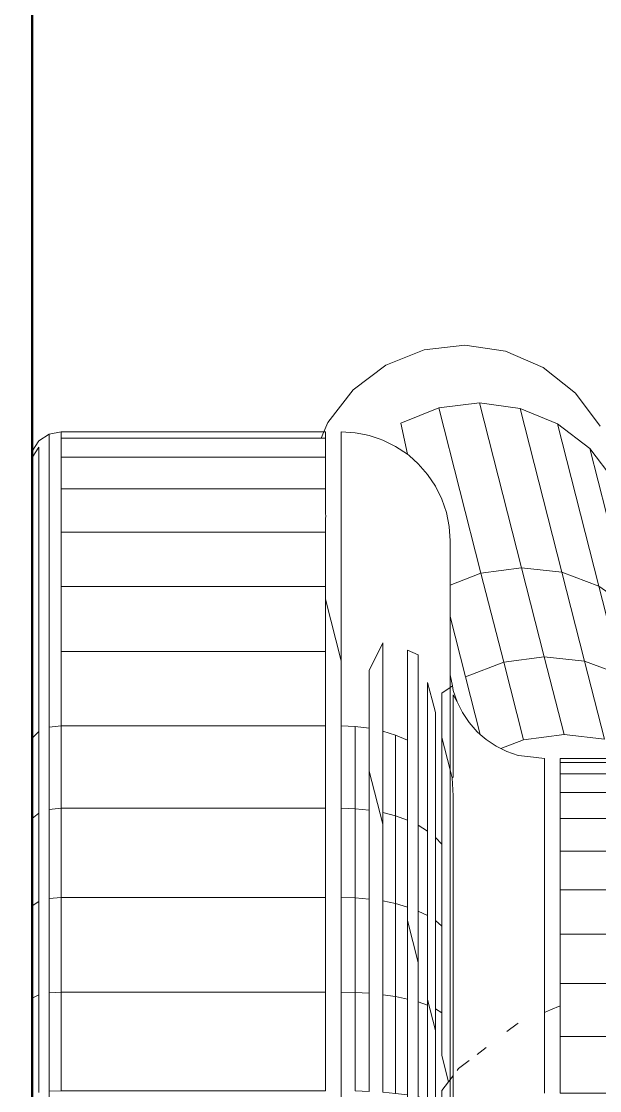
# Model space of a CAD drawing. Header units: millimetres. Extents: x 81693 to 98868, y 6565 to 11437.
# Drawn here: x 94706.057 to 94707.283, y 9799.834 to 9802.102 of the extents above; entities that cross this region are included whole.
import ezdxf

# ---------------------------------------------------------------- set-up
doc = ezdxf.new("R2010")
doc.units = ezdxf.units.MM
doc.layers.add('Moveis', color=1, linetype='Continuous', lineweight=9)
doc.layers.add('Parede Baixa', color=5, linetype='Continuous', lineweight=50)
doc.layers.add('Piso', color=55, linetype='Continuous')

# ---------------------------------------------------------------- blocks, each defined once
blk = doc.blocks.new('o')
at = {"layer": 'Moveis'}
for p, q in [((12553.032, 3257.1479), (12553.032, 3251.9879)), ((12553.3786, 3255.2505), (12553.3786, 3254.0492)), ((12552.0706, 3253.7797), (12552.0706, 3254.0899)), ((12553.3321, 3254.1169), (12553.3321, 3253.8928)), ((12553.6786, 3253.9122), (12553.6786, 3254.092)), ((12553.7286, 3253.9122), (12553.7286, 3254.092)), ((12552.103, 3253.773), (12552.103, 3254.0859)), ((12552.982, 3253.7706), (12552.982, 3254.0844)), ((12553.3522, 3254.0836), (12553.3737, 3254.0556)), ((12553.3737, 3254.0556), (12553.3535, 3253.9767)), ((12553.3737, 3254.0556), (12553.3786, 3254.0492)), ((12553.3786, 3254.0492), (12553.3885, 3254.0362)), ((12553.3786, 3254.0492), (12553.3786, 3253.0635)), ((12553.4009, 3254.0201), (12553.4055, 3254.0141)), ((12553.4055, 3254.0141), (12553.4391, 3253.9883)), ((12553.3535, 3253.9767), (12553.3522, 3253.9714)), ((12553.4644, 3253.9689), (12553.4932, 3253.9468)), ((12553.3321, 3253.8928), (12553.3069, 3253.7941)), ((12553.5594, 3253.896), (12553.5917, 3253.8712)), ((12553.6786, 3253.8352), (12553.6786, 3253.9122)), ((12553.7286, 3253.8145), (12553.7286, 3253.9122)), ((12553.5917, 3253.8712), (12553.5957, 3253.8695)), ((12553.6786, 3253.8352), (12553.6979, 3253.8272)), ((12553.6786, 3253.7515), (12553.6786, 3253.8352)), ((12553.6979, 3253.8272), (12553.7286, 3253.8145)), ((12553.7286, 3253.8145), (12553.7286, 3253.7615)), ((12552.0706, 3253.4819), (12552.0706, 3253.7797)), ((12552.103, 3253.4726), (12552.103, 3253.773)), ((12552.982, 3253.4694), (12552.982, 3253.7706)), ((12553.6786, 3253.7427), (12553.6786, 3253.7515)), ((12553.7286, 3253.7615), (12553.7286, 3253.7427)), ((12553.6786, 3253.6093), (12553.6786, 3253.7427)), ((12553.7286, 3253.5896), (12553.7286, 3253.7427)), ((12553.243, 3253.5433), (12553.2771, 3253.6769)), ((12553.6786, 3253.5862), (12553.6786, 3253.6093)), ((12553.6786, 3253.4453), (12553.6786, 3253.5862)), ((12553.7286, 3253.5862), (12553.7286, 3253.5896)), ((12553.7286, 3253.4453), (12553.7286, 3253.5862)), ((12552.0706, 3253.2012), (12552.0706, 3253.4819)), ((12552.103, 3253.1895), (12552.103, 3253.4726)), ((12552.982, 3253.1854), (12552.982, 3253.4694)), ((12553.6786, 3253.4119), (12553.6786, 3253.4453)), ((12553.7286, 3253.424), (12553.7286, 3253.4453)), ((12553.6786, 3253.322), (12553.6786, 3253.4119)), ((12553.7286, 3253.3943), (12553.7286, 3253.424)), ((12553.7286, 3253.322), (12553.7286, 3253.3943)), ((12553.6786, 3253.2281), (12553.6786, 3253.322)), ((12553.7286, 3253.2184), (12553.7286, 3253.322)), ((12553.1217, 3253.0679), (12553.1646, 3253.2362)), ((12553.6786, 3253.2184), (12553.6786, 3253.2281)), ((12553.6786, 3253.1918), (12553.6786, 3253.2184)), ((12553.7286, 3253.1853), (12553.7286, 3253.2184)), ((12552.0706, 3252.942), (12552.0706, 3253.2012)), ((12552.103, 3252.9282), (12552.103, 3253.1895)), ((12552.982, 3252.9233), (12552.982, 3253.1854)), ((12553.6786, 3253.136), (12553.6786, 3253.1918)), ((12553.7286, 3253.136), (12553.7286, 3253.1853)), ((12553.6786, 3253.0763), (12553.6786, 3253.136)), ((12553.7286, 3253.0763), (12553.7286, 3253.136)), ((12553.6786, 3253.04), (12553.6786, 3253.0763)), ((12553.7286, 3253.04), (12553.7286, 3253.0763)), ((12553.3786, 3252.8016), (12553.3786, 3253.0635)), ((12553.6786, 3253.0279), (12553.6786, 3253.04)), ((12553.7286, 3253.0279), (12553.7286, 3253.04)), ((12553.5594, 3253.0056), (12553.54, 3252.996)), ((12553.5957, 3253.0179), (12553.5594, 3253.0056)), ((12553.6259, 3253.0215), (12553.5957, 3253.0179)), ((12553.6786, 3253.0279), (12553.6259, 3253.0215)), ((12553.761, 3253.0279), (12553.7286, 3253.0279)), ((12553.8855, 3253.0279), (12553.761, 3253.0279)), ((12553.4932, 3252.9673), (12553.4743, 3252.9508)), ((12553.525, 3252.9886), (12553.4932, 3252.9673)), ((12553.54, 3252.996), (12553.525, 3252.9886)), ((12552.0489, 3252.9627), (12552.0706, 3252.942)), ((12552.0706, 3252.7085), (12552.0706, 3252.942)), ((12553.4644, 3252.9421), (12553.4391, 3252.9133)), ((12553.4743, 3252.9508), (12553.4644, 3252.9421)), ((12552.103, 3252.6927), (12552.103, 3252.9282)), ((12552.982, 3252.6871), (12552.982, 3252.9233)), ((12553.032, 3252.9233), (12553.0772, 3252.9252)), ((12553.4391, 3252.9133), (12553.4178, 3252.8814)), ((12553.4178, 3252.8814), (12553.4009, 3252.847)), ((12553.4009, 3252.847), (12553.3885, 3252.8107)), ((12553.3786, 3252.761), (12553.3786, 3252.8016)), ((12553.3866, 3252.796), (12553.3786, 3252.761)), ((12553.3885, 3252.8107), (12553.3866, 3252.796)), ((12553.3786, 3252.761), (12553.3786, 3252.5756)), ((12552.0706, 3252.5044), (12552.0706, 3252.7085)), ((12553.032, 3252.7164), (12552.982, 3252.5204)), ((12553.2771, 3252.6972), (12553.243, 3252.6824)), ((12552.103, 3252.4868), (12552.103, 3252.6927)), ((12552.982, 3252.5204), (12552.982, 3252.6871)), ((12553.3786, 3252.4756), (12553.3786, 3252.5756)), ((12552.0706, 3252.3327), (12552.0706, 3252.5044)), ((12552.982, 3252.4806), (12552.982, 3252.5204)), ((12552.103, 3252.3137), (12552.103, 3252.4868)), ((12552.982, 3252.4515), (12552.982, 3252.4806)), ((12553.3786, 3252.4756), (12553.3786, 3252.3344)), ((12552.982, 3252.307), (12552.982, 3252.4515)), ((12552.0706, 3252.1963), (12552.0706, 3252.3327)), ((12553.3786, 3252.3344), (12553.3756, 3252.2892)), ((12552.103, 3252.1761), (12552.103, 3252.3137)), ((12552.982, 3252.2651), (12552.982, 3252.307)), ((12553.3756, 3252.2892), (12553.3668, 3252.2447)), ((12552.982, 3252.2651), (12552.9835, 3252.2553)), ((12552.9835, 3252.2553), (12552.982, 3252.2494)), ((12552.982, 3252.1691), (12552.982, 3252.2494)), ((12553.3668, 3252.2447), (12553.3522, 3252.2018)), ((12552.0706, 3252.0974), (12552.0706, 3252.1963)), ((12553.3522, 3252.2018), (12553.3321, 3252.1612)), ((12552.103, 3252.0763), (12552.103, 3252.1761)), ((12552.982, 3252.0689), (12552.982, 3252.1691)), ((12553.3321, 3252.1612), (12553.3069, 3252.1235)), ((12553.3069, 3252.1235), (12553.2771, 3252.0894)), ((12552.0706, 3252.0373), (12552.0706, 3252.0974)), ((12553.2771, 3252.0894), (12553.248, 3252.0639)), ((12552.0706, 3252.0373), (12552.0489, 3252.0696)), ((12552.0706, 3252.0172), (12552.0489, 3252.0497)), ((12552.103, 3252.0158), (12552.103, 3252.0763)), ((12552.982, 3252.0082), (12552.982, 3252.0689)), ((12553.243, 3252.0595), (12553.2053, 3252.0343)), ((12553.248, 3252.0639), (12553.243, 3252.0595)), ((12552.103, 3251.9955), (12552.0706, 3252.0172)), ((12552.103, 3251.9955), (12552.103, 3252.0158)), ((12553.1646, 3252.0143), (12553.1533, 3252.0104)), ((12553.2053, 3252.0343), (12553.1646, 3252.0143)), ((12552.1413, 3251.9879), (12552.103, 3251.9955)), ((12552.977, 3251.9879), (12552.1413, 3251.9879)), ((12552.9684, 3252.0082), (12552.977, 3251.9879)), ((12552.982, 3251.9879), (12552.977, 3251.9879)), ((12552.977, 3251.9879), (12552.9897, 3251.958)), ((12552.982, 3251.9879), (12552.982, 3252.0082)), ((12553.0772, 3251.9908), (12553.032, 3251.9879)), ((12553.1064, 3251.9966), (12553.0772, 3251.9908)), ((12553.1217, 3251.9997), (12553.1064, 3251.9966)), ((12553.1533, 3252.0104), (12553.1217, 3251.9997)), ((12552.9897, 3251.958), (12553.0702, 3251.8547)), ((12553.7776, 3251.8647), (12553.8561, 3251.9703)), ((12553.0702, 3251.8547), (12553.1746, 3251.7761)), ((12553.6748, 3251.7832), (12553.7776, 3251.8647)), ((12553.1746, 3251.7761), (12553.2957, 3251.7275)), ((12553.5547, 3251.7311), (12553.6748, 3251.7832)), ((12553.2957, 3251.7275), (12553.4254, 3251.7121)), ((12553.4254, 3251.7121), (12553.5547, 3251.7311))]:
    blk.add_line(p, q, dxfattribs=at)
for points, invisible_edges in [([(12552.0706, 3253.7797), (12552.103, 3257.1402), (12552.0706, 3253.4819)], 3), ([(12552.982, 3254.0844), (12553.032, 3257.1479), (12552.982, 3253.7706)], 3), ([(12552.982, 3254.0844), (12553.032, 3257.1479), (12552.982, 3253.7706)], 3), ([(12552.982, 3254.0844), (12553.032, 3257.1479), (12552.982, 3253.7706)], 3), ([(12552.982, 3254.0844), (12553.032, 3257.1479), (12552.982, 3253.7706)], 3), ([(12552.982, 3254.0844), (12553.032, 3257.1479), (12552.982, 3253.7706)], 3), ([(12553.1217, 3254.0866), (12553.1217, 3257.0554), (12553.1217, 3253.7743)], 3), ([(12553.1217, 3253.7743), (12553.1217, 3257.0554), (12553.1217, 3253.4744)], 3), ([(12552.103, 3255.3628), (12552.103, 3253.1895), (12552.103, 3255.6631)], 3), ([(12552.103, 3253.1895), (12552.103, 3255.3628), (12552.103, 3253.4726)], 3), ([(12552.103, 3253.4726), (12552.103, 3255.3628), (12552.103, 3255.0499)], 13), ([(12553.3737, 3254.0556), (12553.3786, 3255.2505), (12553.3786, 3254.0492)], 1), ([(12553.3885, 3255.2635), (12553.3786, 3254.0492), (12553.3786, 3255.2505)], 1), ([(12552.103, 3253.4726), (12552.103, 3255.0499), (12552.103, 3254.7294)], 13), ([(12552.0706, 3254.0899), (12552.0706, 3254.728), (12552.0706, 3253.7797)], 3), ([(12552.103, 3253.4726), (12552.103, 3254.7294), (12552.103, 3254.4064)], 13), ([(12553.3786, 3254.0492), (12553.3885, 3254.4575), (12553.3885, 3254.0362)], 3), ([(12553.3885, 3254.0362), (12553.3885, 3254.4575), (12553.3885, 3254.2386)], 1), ([(12552.103, 3253.4726), (12552.103, 3254.4064), (12552.103, 3254.0859)], 13), ([(12553.3522, 3254.4193), (12553.3522, 3254.0836), (12553.3522, 3254.1245)], 1), ([(12553.3522, 3254.0836), (12553.3522, 3254.4193), (12553.3737, 3254.0556)], 3), ([(12553.243, 3254.2477), (12553.243, 3253.7927), (12553.243, 3254.0979)], 1), ([(12553.243, 3253.7927), (12553.243, 3254.2477), (12553.2626, 3254.2003)], 13), ([(12552.0489, 3253.7897), (12552.0706, 3254.0899), (12552.0706, 3253.7797)], 1), ([(12553.2053, 3254.0931), (12553.1646, 3253.7788), (12553.1646, 3254.0894)], 1), ([(12553.1646, 3253.7788), (12553.2053, 3254.0931), (12553.2053, 3253.785)], 1), ([(12553.1646, 3254.0894), (12553.1646, 3253.4806), (12553.1646, 3253.2362)], 13), ([(12553.1646, 3253.4806), (12553.1646, 3254.0894), (12553.1646, 3253.7788)], 1), ([(12553.243, 3254.0979), (12553.2053, 3253.785), (12553.2053, 3254.0931)], 1), ([(12553.2053, 3253.785), (12553.243, 3254.0979), (12553.243, 3253.7927)], 1), ([(12553.3069, 3254.1098), (12553.2771, 3253.802), (12553.2771, 3254.1035)], 1), ([(12553.2771, 3253.802), (12553.3069, 3254.1098), (12553.3069, 3253.8125)], 1), ([(12553.2771, 3253.6769), (12553.2771, 3254.1035), (12553.2771, 3253.802)], 1), ([(12553.3069, 3254.1098), (12553.3321, 3254.1169), (12553.3069, 3253.8125)], 3), ([(12553.3069, 3253.8125), (12553.3321, 3254.1169), (12553.3069, 3253.7941)], 3), ([(12553.3069, 3253.7941), (12553.3321, 3254.1169), (12553.3321, 3253.8928)], 1), ([(12554.8486, 3254.092), (12553.7286, 3253.9122), (12553.7286, 3254.092)], 1), ([(12553.7286, 3253.9122), (12554.8486, 3254.092), (12554.8486, 3253.9122)], 1), ([(12552.1413, 3254.0844), (12552.103, 3253.773), (12552.103, 3254.0859)], 1), ([(12552.103, 3253.4726), (12552.103, 3254.0859), (12552.103, 3253.773)], 1), ([(12552.103, 3253.773), (12552.1413, 3254.0844), (12552.1413, 3253.7706)], 1), ([(12552.982, 3254.0844), (12552.1413, 3253.7706), (12552.1413, 3254.0844)], 1), ([(12552.1413, 3253.7706), (12552.982, 3254.0844), (12552.982, 3253.7706)], 1), ([(12553.032, 3253.7706), (12553.0772, 3254.085), (12553.0772, 3253.7715)], 1), ([(12553.1217, 3254.0866), (12553.0772, 3253.7715), (12553.0772, 3254.085)], 1), ([(12553.0772, 3253.7715), (12553.1217, 3254.0866), (12553.1217, 3253.7743)], 1), ([(12553.3786, 3253.0635), (12553.3535, 3253.9767), (12553.3737, 3254.0556)], 13), ([(12553.3786, 3253.0635), (12553.3737, 3254.0556), (12553.3786, 3254.0492)], 1), ([(12553.3786, 3254.0492), (12553.3851, 3253.0892), (12553.3786, 3253.0635)], 1), ([(12553.3851, 3253.0892), (12553.3786, 3254.0492), (12553.3885, 3254.0362)], 13), ([(12553.3851, 3253.0892), (12553.3885, 3254.0362), (12553.3885, 3253.1463)], 3), ([(12553.3885, 3253.4478), (12553.3885, 3254.0362), (12553.3885, 3254.0249)], 13), ([(12553.3885, 3253.4478), (12553.3885, 3254.0249), (12553.3885, 3253.8197)], 13), ([(12553.3535, 3253.9767), (12553.3522, 3253.8367), (12553.3522, 3253.9714)], 1), ([(12553.3522, 3253.8367), (12553.3535, 3253.9767), (12553.3522, 3253.5605)], 3), ([(12553.3522, 3253.5605), (12553.3535, 3253.9767), (12553.3522, 3253.3001)], 3), ([(12553.3321, 3253.8928), (12553.3069, 3253.5271), (12553.3069, 3253.7941)], 1), ([(12553.3069, 3253.5271), (12553.3321, 3253.8928), (12553.3069, 3253.2581)], 3), ([(12553.3321, 3253.0338), (12553.3321, 3253.8928), (12553.3321, 3253.2783)], 3), ([(12553.3321, 3253.2783), (12553.3321, 3253.8928), (12553.3321, 3253.5431)], 3), ([(12553.3321, 3253.5431), (12553.3321, 3253.8928), (12553.3321, 3253.8242)], 1), ([(12554.8486, 3253.9122), (12553.7286, 3253.8145), (12553.7286, 3253.9122)], 1), ([(12553.7286, 3253.8145), (12554.8486, 3253.9122), (12553.7286, 3253.7615)], 3), ([(12553.7286, 3253.7615), (12554.8486, 3253.9122), (12553.7286, 3253.7427)], 3), ([(12553.7286, 3253.7427), (12554.8486, 3253.9122), (12554.8486, 3253.7427)], 1), ([(12553.3522, 3253.8367), (12553.3321, 3253.5431), (12553.3321, 3253.8242)], 1), ([(12553.3321, 3253.5431), (12553.3522, 3253.8367), (12553.3522, 3253.5605)], 1), ([(12553.3885, 3253.4478), (12553.3885, 3253.8197), (12553.3885, 3253.6264)], 1), ([(12553.2053, 3253.785), (12553.1646, 3253.4806), (12553.1646, 3253.7788)], 1), ([(12553.1646, 3253.4806), (12553.2053, 3253.785), (12553.2053, 3253.4891)], 1), ([(12553.243, 3253.7927), (12553.2053, 3253.4891), (12553.2053, 3253.785)], 1), ([(12553.2053, 3253.4891), (12553.243, 3253.7927), (12553.243, 3253.5433)], 13), ([(12553.243, 3253.7927), (12553.2771, 3253.6769), (12553.243, 3253.5433)], 1), ([(12553.3069, 3253.5271), (12553.2771, 3253.802), (12553.3069, 3253.8125)], 13), ([(12553.3069, 3253.5271), (12553.2771, 3253.6769), (12553.2771, 3253.802)], 13), ([(12553.3069, 3253.5271), (12553.3069, 3253.8125), (12553.3069, 3253.7941)], 1), ([(12552.0489, 3253.4957), (12552.0706, 3253.7797), (12552.0706, 3253.4819)], 1), ([(12552.1413, 3253.7706), (12552.103, 3253.4726), (12552.103, 3253.773)], 1), ([(12552.103, 3253.4726), (12552.1413, 3253.7706), (12552.1413, 3253.4694)], 1), ([(12552.1413, 3253.7706), (12552.982, 3253.4694), (12552.1413, 3253.4694)], 1), ([(12552.982, 3253.4694), (12552.1413, 3253.7706), (12552.982, 3253.7706)], 1), ([(12552.982, 3252.5204), (12552.982, 3253.4694), (12552.982, 3253.7706)], 13), ([(12552.982, 3252.5204), (12552.982, 3253.7706), (12553.032, 3252.7164)], 3), ([(12552.982, 3252.5204), (12552.982, 3253.4694), (12552.982, 3253.7706)], 13), ([(12552.982, 3252.5204), (12552.982, 3253.7706), (12553.032, 3252.7164)], 3), ([(12552.982, 3252.5204), (12552.982, 3253.4694), (12552.982, 3253.7706)], 13), ([(12552.982, 3252.5204), (12552.982, 3253.7706), (12553.032, 3252.7164)], 3), ([(12552.982, 3252.5204), (12552.982, 3253.4694), (12552.982, 3253.7706)], 13), ([(12552.982, 3252.5204), (12552.982, 3253.7706), (12553.032, 3252.7164)], 3), ([(12552.982, 3252.5204), (12552.982, 3253.4694), (12552.982, 3253.7706)], 13), ([(12552.982, 3252.5204), (12552.982, 3253.7706), (12553.032, 3252.7164)], 3), ([(12553.032, 3253.4694), (12553.0772, 3253.7715), (12553.0772, 3253.4706)], 1), ([(12553.1217, 3253.4744), (12553.0772, 3253.7715), (12553.1217, 3253.7743)], 1), ([(12553.0772, 3253.7715), (12553.1217, 3253.4744), (12553.0772, 3253.4706)], 1), ([(12554.8486, 3253.7427), (12553.7286, 3253.5896), (12553.7286, 3253.7427)], 1), ([(12553.7286, 3253.5896), (12554.8486, 3253.7427), (12553.7286, 3253.5862)], 3), ([(12553.7286, 3253.5862), (12554.8486, 3253.7427), (12554.8486, 3253.5862)], 1), ([(12553.243, 3253.2238), (12553.243, 3253.5433), (12553.2771, 3253.6769)], 13), ([(12553.243, 3253.2238), (12553.2771, 3253.6769), (12553.2771, 3253.5126)], 13), ([(12553.2771, 3253.6769), (12553.3069, 3253.5271), (12553.2771, 3253.5126)], 1), ([(12553.7286, 3253.5862), (12554.8486, 3253.4453), (12553.7286, 3253.4453)], 1), ([(12554.8486, 3253.4453), (12553.7286, 3253.5862), (12554.8486, 3253.5862)], 1), ([(12553.3522, 3253.3001), (12553.3321, 3253.5431), (12553.3522, 3253.5605)], 1), ([(12553.2053, 3253.4891), (12553.243, 3253.5433), (12553.243, 3253.4999)], 1), ([(12553.243, 3253.5433), (12553.243, 3253.2238), (12553.243, 3253.4999)], 1), ([(12553.3069, 3253.5271), (12553.2771, 3253.2398), (12553.2771, 3253.5126)], 1), ([(12553.2771, 3253.2398), (12553.3069, 3253.5271), (12553.3069, 3253.2581)], 1), ([(12553.2771, 3253.2398), (12553.2771, 3252.988), (12553.2771, 3253.5126)], 2), ([(12553.3321, 3253.5431), (12553.3522, 3253.3001), (12553.3321, 3253.2783)], 1), ([(12552.0706, 3253.2012), (12552.0489, 3253.4957), (12552.0706, 3253.4819)], 1), ([(12552.0706, 3253.4819), (12552.0706, 3252.942), (12552.0706, 3253.2012)], 1), ([(12552.0706, 3252.5044), (12552.0706, 3253.4819), (12552.0706, 3252.3327)], 3), ([(12552.0706, 3252.3327), (12552.0706, 3253.4819), (12552.0706, 3252.1963)], 3), ([(12552.0706, 3252.1963), (12552.0706, 3253.4819), (12552.0706, 3252.0974)], 3), ([(12552.0706, 3252.0974), (12552.0706, 3253.4819), (12552.0706, 3252.0373)], 3), ([(12552.0706, 3252.0172), (12552.0706, 3253.4819), (12552.103, 3251.9955)], 3), ([(12553.2053, 3253.2103), (12553.1646, 3253.4806), (12553.2053, 3253.4891)], 1), ([(12553.2053, 3253.2103), (12553.1646, 3253.2362), (12553.1646, 3253.4806)], 13), ([(12553.243, 3253.2238), (12553.2053, 3253.4891), (12553.243, 3253.4999)], 1), ([(12553.2053, 3253.4891), (12553.243, 3253.2238), (12553.2053, 3253.2103)], 1), ([(12552.103, 3253.4726), (12552.1413, 3253.1854), (12552.103, 3253.1895)], 1), ([(12552.1413, 3253.1854), (12552.103, 3253.4726), (12552.1413, 3253.4694)], 1), ([(12552.1413, 3253.4694), (12552.982, 3253.1854), (12552.1413, 3253.1854)], 1), ([(12552.982, 3253.1854), (12552.1413, 3253.4694), (12552.982, 3253.4694)], 1), ([(12552.982, 3253.4694), (12552.982, 3252.9233), (12552.982, 3253.1854)], 1), ([(12552.982, 3253.4694), (12552.982, 3252.9233), (12552.982, 3253.1854)], 1), ([(12552.982, 3253.4694), (12552.982, 3252.9233), (12552.982, 3253.1854)], 1), ([(12552.982, 3253.4694), (12552.982, 3252.9233), (12552.982, 3253.1854)], 1), ([(12552.982, 3253.4694), (12552.982, 3252.9233), (12552.982, 3253.1854)], 1), ([(12553.0772, 3253.187), (12553.032, 3253.4694), (12553.0772, 3253.4706)], 1), ([(12553.1217, 3253.1918), (12553.0772, 3253.4706), (12553.1217, 3253.4744)], 1), ([(12553.0772, 3253.4706), (12553.1217, 3253.1918), (12553.0772, 3253.187)], 1), ([(12553.1646, 3253.2362), (12553.1217, 3253.1918), (12553.1217, 3253.4744)], 13), ([(12553.3885, 3253.1463), (12553.3885, 3253.4478), (12553.3885, 3253.287)], 1), ([(12554.8486, 3253.4453), (12553.7286, 3253.424), (12553.7286, 3253.4453)], 1), ([(12553.7286, 3253.424), (12554.8486, 3253.4453), (12553.7286, 3253.3943)], 3), ([(12553.7286, 3253.3943), (12554.8486, 3253.4453), (12553.7286, 3253.322)], 3), ([(12553.7286, 3253.322), (12554.8486, 3253.4453), (12554.8486, 3253.322)], 1), ([(12553.7286, 3253.322), (12554.8486, 3253.2184), (12553.7286, 3253.2184)], 1), ([(12554.8486, 3253.2184), (12553.7286, 3253.322), (12554.8486, 3253.322)], 1), ([(12553.3522, 3253.3001), (12553.3522, 3252.9601), (12553.3522, 3253.0597)], 1), ([(12553.3522, 3252.9601), (12553.3522, 3253.3001), (12553.3786, 3253.0635)], 3), ([(12553.3069, 3253.2581), (12553.3069, 3252.786), (12553.3069, 3253.0097)], 1), ([(12553.3069, 3252.786), (12553.3069, 3253.2581), (12553.3218, 3252.8409)], 3), ([(12552.0706, 3252.942), (12552.0489, 3253.2186), (12552.0706, 3253.2012)], 1), ([(12553.1217, 3252.7474), (12553.1217, 3253.0679), (12553.1646, 3253.2362)], 13), ([(12553.1217, 3252.7474), (12553.1646, 3253.2362), (12553.1646, 3253.1996)], 13), ([(12553.1217, 3253.1918), (12553.1646, 3253.2362), (12553.1217, 3253.0679)], 1), ([(12553.1646, 3253.2362), (12553.2053, 3253.2103), (12553.1646, 3253.1996)], 1), ([(12553.2053, 3253.2103), (12553.1646, 3252.9401), (12553.1646, 3253.1996)], 1), ([(12553.1646, 3252.9401), (12553.2053, 3253.2103), (12553.2053, 3252.9529)], 1), ([(12553.243, 3253.2238), (12553.2053, 3252.9529), (12553.2053, 3253.2103)], 1), ([(12553.2053, 3252.9529), (12553.243, 3253.2238), (12553.243, 3252.969)], 1), ([(12553.243, 3253.2238), (12553.243, 3252.7393), (12553.243, 3252.969)], 1), ([(12553.243, 3252.7393), (12553.243, 3253.2238), (12553.243, 3252.6824)], 3), ([(12553.243, 3252.6824), (12553.243, 3253.2238), (12553.2771, 3252.6972)], 3), ([(12554.8486, 3253.2184), (12553.7286, 3253.1853), (12553.7286, 3253.2184)], 1), ([(12553.7286, 3253.1853), (12554.8486, 3253.2184), (12553.7286, 3253.136)], 3), ([(12553.7286, 3253.136), (12554.8486, 3253.2184), (12554.8486, 3253.136)], 1), ([(12552.1413, 3253.1854), (12552.103, 3252.9282), (12552.103, 3253.1895)], 1), ([(12552.103, 3252.6927), (12552.103, 3253.1895), (12552.103, 3252.9282)], 1), ([(12552.103, 3252.9282), (12552.1413, 3253.1854), (12552.1413, 3252.9233)], 1), ([(12552.982, 3253.1854), (12552.1413, 3252.9233), (12552.1413, 3253.1854)], 1), ([(12552.1413, 3252.9233), (12552.982, 3253.1854), (12552.982, 3252.9233)], 1), ([(12553.0772, 3252.9252), (12553.032, 3253.1854), (12553.0772, 3253.187)], 1), ([(12553.1217, 3253.1918), (12553.0772, 3252.9252), (12553.0772, 3253.187)], 1), ([(12553.0772, 3252.9252), (12553.1217, 3253.1918), (12553.1217, 3253.0679)], 13), ([(12553.1646, 3252.7064), (12553.1646, 3253.1996), (12553.1646, 3252.9401)], 1), ([(12553.7286, 3253.136), (12554.8486, 3253.0763), (12553.7286, 3253.0763)], 1), ([(12554.8486, 3253.0763), (12553.7286, 3253.136), (12554.8486, 3253.136)], 1), ([(12553.3851, 3253.0892), (12553.3786, 3252.8016), (12553.3786, 3253.0635)], 1), ([(12553.3786, 3252.8016), (12553.3851, 3253.0892), (12553.3866, 3252.796)], 3), ([(12553.3866, 3252.796), (12553.3851, 3253.0892), (12553.3885, 3253.0868)], 13), ([(12553.3866, 3252.796), (12553.3885, 3253.0868), (12553.3885, 3252.8107)], 3), ([(12553.3885, 3252.8107), (12553.3885, 3253.0868), (12553.3885, 3253.0281)], 13), ([(12554.8486, 3253.0763), (12553.7286, 3253.04), (12553.7286, 3253.0763)], 1), ([(12553.7286, 3253.04), (12554.8486, 3253.0763), (12553.7641, 3253.04)], 3), ([(12553.7641, 3253.04), (12554.8486, 3253.0763), (12553.8886, 3253.04)], 3), ([(12553.0772, 3252.9252), (12553.1217, 3253.0679), (12553.1217, 3252.9308)], 1), ([(12553.1217, 3253.0679), (12553.1217, 3252.7474), (12553.1217, 3252.9308)], 1), ([(12553.3786, 3253.0635), (12553.3522, 3252.8431), (12553.3522, 3252.9601)], 1), ([(12553.3522, 3252.8431), (12553.3786, 3253.0635), (12553.3522, 3252.8199)], 3), ([(12553.3522, 3252.8199), (12553.3786, 3253.0635), (12553.3786, 3252.8016)], 1), ([(12553.3321, 3252.8815), (12553.3218, 3252.8409), (12553.3321, 3253.0338)], 2), ([(12553.3885, 3252.9341), (12553.3885, 3252.8659), (12553.3885, 3253.0281)], 2), ([(12553.2771, 3252.6972), (12553.2771, 3252.988), (12553.2771, 3252.7611)], 1), ([(12553.5492, 3252.7209), (12553.4743, 3252.9508), (12553.4932, 3252.9673)], 13), ([(12553.5492, 3252.7209), (12553.4932, 3252.9673), (12553.525, 3252.9886)], 13), ([(12553.5492, 3252.7209), (12553.525, 3252.9886), (12553.54, 3252.996)], 13), ([(12553.5492, 3252.7209), (12553.54, 3252.996), (12553.6122, 3252.968)], 1), ([(12553.6122, 3252.968), (12553.6783, 3252.7037), (12553.5492, 3252.7209)], 1), ([(12553.6783, 3252.7037), (12553.6122, 3252.968), (12553.7415, 3252.9511)], 1), ([(12552.0706, 3252.5044), (12552.0706, 3252.7085), (12552.0706, 3252.942)], 12), ([(12553.4743, 3252.9508), (12553.5492, 3252.7209), (12553.4276, 3252.7677)], 1), ([(12553.7415, 3252.9511), (12553.8063, 3252.7173), (12553.6783, 3252.7037)], 1), ([(12553.8063, 3252.7173), (12553.7415, 3252.9511), (12553.8696, 3252.9656)], 1), ([(12553.8696, 3252.9656), (12553.9242, 3252.7608), (12553.8063, 3252.7173)], 1), ([(12552.982, 3252.9233), (12552.1413, 3252.6871), (12552.1413, 3252.9233)], 1), ([(12552.1413, 3252.6871), (12552.982, 3252.9233), (12552.982, 3252.6871)], 1), ([(12552.982, 3252.9233), (12552.982, 3252.5204), (12552.982, 3252.6871)], 1), ([(12552.982, 3252.9233), (12552.982, 3252.5204), (12552.982, 3252.6871)], 1), ([(12552.982, 3252.9233), (12552.982, 3252.5204), (12552.982, 3252.6871)], 1), ([(12552.982, 3252.9233), (12552.982, 3252.5204), (12552.982, 3252.6871)], 1), ([(12552.982, 3252.9233), (12552.982, 3252.5204), (12552.982, 3252.6871)], 1), ([(12553.3885, 3252.8107), (12553.3885, 3252.8659), (12553.3885, 3252.8246)], 13), ([(12553.3885, 3252.8107), (12553.3885, 3252.8246), (12553.4009, 3252.847)], 1), ([(12553.4276, 3252.7677), (12553.3786, 3252.4756), (12553.3786, 3252.5756)], 1), ([(12553.3786, 3252.4756), (12553.4276, 3252.7677), (12553.4769, 3252.4376)], 3), ([(12553.4769, 3252.4376), (12553.4276, 3252.7677), (12553.5492, 3252.7209)], 1), ([(12553.1217, 3252.7474), (12553.1646, 3252.7064), (12553.1646, 3252.659)], 1), ([(12553.8523, 3252.479), (12553.8063, 3252.7173), (12553.9242, 3252.7608)], 1), ([(12553.9242, 3252.7608), (12553.9526, 3252.5504), (12553.8523, 3252.479)], 1), ([(12553.5492, 3252.7209), (12553.6061, 3252.4206), (12553.4769, 3252.4376)], 1), ([(12553.6061, 3252.4206), (12553.5492, 3252.7209), (12553.6783, 3252.7037)], 1), ([(12553.6783, 3252.7037), (12553.7342, 3252.4347), (12553.6061, 3252.4206)], 1), ([(12553.7342, 3252.4347), (12553.6783, 3252.7037), (12553.8063, 3252.7173)], 1), ([(12553.8063, 3252.7173), (12553.8523, 3252.479), (12553.7342, 3252.4347)], 1), ([(12552.103, 3251.9955), (12552.103, 3252.6927), (12552.103, 3252.4868)], 13), ([(12552.982, 3252.6871), (12552.1413, 3252.4806), (12552.1413, 3252.6871)], 1), ([(12552.1413, 3252.4806), (12552.982, 3252.6871), (12552.982, 3252.4806)], 3), ([(12552.982, 3252.4806), (12552.982, 3252.6871), (12552.982, 3252.5204)], 1), ([(12553.8227, 3252.0412), (12553.8523, 3252.479), (12553.9526, 3252.5504)], 1), ([(12553.9526, 3252.5504), (12553.9001, 3252.1427), (12553.8227, 3252.0412)], 1), ([(12552.103, 3251.9955), (12552.103, 3252.4868), (12552.103, 3252.3137)], 13), ([(12552.982, 3252.4806), (12552.1413, 3252.307), (12552.1413, 3252.4806)], 1), ([(12552.1413, 3252.307), (12552.982, 3252.4806), (12552.982, 3252.307)], 3), ([(12552.982, 3252.307), (12552.982, 3252.4806), (12552.982, 3252.4515)], 1), ([(12553.4769, 3252.4376), (12553.3786, 3252.3344), (12553.3786, 3252.4756)], 1), ([(12553.8523, 3252.479), (12553.8227, 3252.0412), (12553.7207, 3251.9631)], 1), ([(12553.7207, 3251.9631), (12553.7342, 3252.4347), (12553.8523, 3252.479)], 1), ([(12553.4769, 3252.4376), (12553.4724, 3251.8963), (12553.3429, 3251.9122)], 1), ([(12553.3429, 3251.9122), (12553.3522, 3252.2018), (12553.4769, 3252.4376)], 3), ([(12553.4769, 3252.4376), (12553.3522, 3252.2018), (12553.3668, 3252.2447)], 13), ([(12553.4769, 3252.4376), (12553.3668, 3252.2447), (12553.3756, 3252.2892)], 13), ([(12553.4769, 3252.4376), (12553.3756, 3252.2892), (12553.3786, 3252.3344)], 13), ([(12553.4724, 3251.8963), (12553.4769, 3252.4376), (12553.6061, 3252.4206)], 1), ([(12553.6012, 3251.9137), (12553.6061, 3252.4206), (12553.7342, 3252.4347)], 1), ([(12553.7342, 3252.4347), (12553.7207, 3251.9631), (12553.6012, 3251.9137)], 1), ([(12553.6061, 3252.4206), (12553.6012, 3251.9137), (12553.4724, 3251.8963)], 1), ([(12552.103, 3251.9955), (12552.103, 3252.3137), (12552.103, 3252.1761)], 13), ([(12552.982, 3252.307), (12552.1413, 3252.1691), (12552.1413, 3252.307)], 1), ([(12552.1413, 3252.1691), (12552.982, 3252.307), (12552.982, 3252.1691)], 3), ([(12552.982, 3252.1691), (12552.982, 3252.307), (12552.982, 3252.2651)], 13), ([(12552.9835, 3252.2553), (12552.982, 3252.2494), (12552.982, 3252.2651)], 2), ([(12552.982, 3252.1691), (12552.982, 3252.2651), (12552.982, 3252.2494)], 3), ([(12553.3429, 3251.9122), (12553.3321, 3252.1612), (12553.3522, 3252.2018)], 13), ([(12552.103, 3251.9955), (12552.103, 3252.1761), (12552.103, 3252.0763)], 13), ([(12552.982, 3252.1691), (12552.1413, 3252.0689), (12552.1413, 3252.1691)], 1), ([(12552.1413, 3252.0689), (12552.982, 3252.1691), (12552.982, 3252.0689)], 1), ([(12553.3429, 3251.9122), (12553.3069, 3252.1235), (12553.3321, 3252.1612)], 13), ([(12553.3429, 3251.9122), (12553.2771, 3252.0894), (12553.3069, 3252.1235)], 13), ([(12553.3429, 3251.9122), (12553.248, 3252.0639), (12553.2771, 3252.0894)], 13), ([(12552.0237, 3245.9681), (12552.0489, 3252.0497), (12552.0706, 3252.0172)], 13), ([(12552.0237, 3245.9681), (12552.0489, 3252.0497), (12552.0706, 3252.0172)], 13), ([(12552.0237, 3245.9681), (12552.0489, 3252.0497), (12552.0706, 3252.0172)], 13), ([(12552.0237, 3245.9681), (12552.0489, 3252.0497), (12552.0706, 3252.0172)], 13), ([(12552.0237, 3245.9681), (12552.0489, 3252.0497), (12552.0706, 3252.0172)], 13), ([(12552.0489, 3252.0497), (12552.0706, 3252.0373), (12552.0706, 3252.0172)], 3), ([(12552.103, 3251.9955), (12552.103, 3252.0763), (12552.103, 3252.0158)], 1), ([(12552.982, 3252.0689), (12552.1413, 3252.0082), (12552.1413, 3252.0689)], 1), ([(12552.1413, 3252.0082), (12552.982, 3252.0689), (12552.9684, 3252.0082)], 3), ([(12552.9684, 3252.0082), (12552.982, 3252.0689), (12552.982, 3252.0082)], 1), ([(12553.243, 3252.0595), (12553.3429, 3251.9122), (12553.2216, 3251.9603)], 1), ([(12553.3429, 3251.9122), (12553.243, 3252.0595), (12553.248, 3252.0639)], 13), ([(12552.0237, 3245.9681), (12552.0706, 3252.0172), (12552.103, 3251.9955)], 13), ([(12552.0237, 3245.9681), (12552.0706, 3252.0172), (12552.103, 3251.9955)], 13), ([(12552.0237, 3245.9681), (12552.0706, 3252.0172), (12552.103, 3251.9955)], 13), ([(12552.0237, 3245.9681), (12552.0706, 3252.0172), (12552.103, 3251.9955)], 13), ([(12552.0237, 3245.9681), (12552.0706, 3252.0172), (12552.103, 3251.9955)], 13), ([(12557.2599, 3250.6861), (12552.103, 3251.9955), (12552.1413, 3251.9879)], 13), ([(12557.2599, 3250.6861), (12552.103, 3251.9955), (12552.1413, 3251.9879)], 13), ([(12557.2599, 3250.6861), (12552.103, 3251.9955), (12552.1413, 3251.9879)], 13), ([(12557.2599, 3250.6861), (12552.103, 3251.9955), (12552.1413, 3251.9879)], 13), ([(12557.2599, 3250.6861), (12552.103, 3251.9955), (12552.1413, 3251.9879)], 13), ([(12552.9684, 3252.0082), (12552.1413, 3251.9879), (12552.1413, 3252.0082)], 1), ([(12552.1413, 3251.9879), (12552.9684, 3252.0082), (12552.977, 3251.9879)], 1), ([(12553.2957, 3251.7275), (12552.1413, 3251.9879), (12553.1746, 3251.7761)], 3), ([(12553.1746, 3251.7761), (12552.1413, 3251.9879), (12553.0702, 3251.8547)], 3), ([(12553.0702, 3251.8547), (12552.1413, 3251.9879), (12552.9897, 3251.958)], 3), ([(12552.9897, 3251.958), (12552.1413, 3251.9879), (12552.977, 3251.9879)], 1), ([(12553.2957, 3251.7275), (12552.1413, 3251.9879), (12553.1746, 3251.7761)], 3), ([(12553.1746, 3251.7761), (12552.1413, 3251.9879), (12553.0702, 3251.8547)], 3), ([(12553.0702, 3251.8547), (12552.1413, 3251.9879), (12552.9897, 3251.958)], 3), ([(12552.9897, 3251.958), (12552.1413, 3251.9879), (12552.977, 3251.9879)], 1), ([(12553.2957, 3251.7275), (12552.1413, 3251.9879), (12553.1746, 3251.7761)], 3), ([(12553.1746, 3251.7761), (12552.1413, 3251.9879), (12553.0702, 3251.8547)], 3), ([(12553.0702, 3251.8547), (12552.1413, 3251.9879), (12552.9897, 3251.958)], 3), ([(12552.9897, 3251.958), (12552.1413, 3251.9879), (12552.977, 3251.9879)], 1), ([(12553.2957, 3251.7275), (12552.1413, 3251.9879), (12553.1746, 3251.7761)], 3), ([(12553.1746, 3251.7761), (12552.1413, 3251.9879), (12553.0702, 3251.8547)], 3), ([(12553.0702, 3251.8547), (12552.1413, 3251.9879), (12552.9897, 3251.958)], 3), ([(12552.9897, 3251.958), (12552.1413, 3251.9879), (12552.977, 3251.9879)], 1), ([(12553.2957, 3251.7275), (12552.1413, 3251.9879), (12553.1746, 3251.7761)], 3), ([(12553.1746, 3251.7761), (12552.1413, 3251.9879), (12553.0702, 3251.8547)], 3), ([(12553.0702, 3251.8547), (12552.1413, 3251.9879), (12552.9897, 3251.958)], 3), ([(12552.9897, 3251.958), (12552.1413, 3251.9879), (12552.977, 3251.9879)], 1), ([(12557.2599, 3250.6861), (12553.7776, 3251.8647), (12553.8561, 3251.9703)], 13), ([(12557.2599, 3250.6861), (12553.7776, 3251.8647), (12553.8561, 3251.9703)], 13), ([(12557.2599, 3250.6861), (12553.7776, 3251.8647), (12553.8561, 3251.9703)], 13), ([(12557.2599, 3250.6861), (12553.7776, 3251.8647), (12553.8561, 3251.9703)], 13), ([(12557.2599, 3250.6861), (12553.7776, 3251.8647), (12553.8561, 3251.9703)], 13), ([(12557.2599, 3250.6861), (12553.6748, 3251.7832), (12553.7776, 3251.8647)], 13), ([(12557.2599, 3250.6861), (12553.6748, 3251.7832), (12553.7776, 3251.8647)], 13), ([(12557.2599, 3250.6861), (12553.6748, 3251.7832), (12553.7776, 3251.8647)], 13), ([(12557.2599, 3250.6861), (12553.6748, 3251.7832), (12553.7776, 3251.8647)], 13), ([(12557.2599, 3250.6861), (12553.6748, 3251.7832), (12553.7776, 3251.8647)], 13), ([(12557.2599, 3250.6861), (12553.5547, 3251.7311), (12553.6748, 3251.7832)], 13), ([(12557.2599, 3250.6861), (12553.5547, 3251.7311), (12553.6748, 3251.7832)], 13), ([(12557.2599, 3250.6861), (12553.5547, 3251.7311), (12553.6748, 3251.7832)], 13), ([(12557.2599, 3250.6861), (12553.5547, 3251.7311), (12553.6748, 3251.7832)], 13), ([(12557.2599, 3250.6861), (12553.5547, 3251.7311), (12553.6748, 3251.7832)], 13), ([(12557.2599, 3250.6861), (12553.2957, 3251.7275), (12553.4254, 3251.7121)], 13), ([(12557.2599, 3250.6861), (12553.2957, 3251.7275), (12553.4254, 3251.7121)], 13), ([(12557.2599, 3250.6861), (12553.2957, 3251.7275), (12553.4254, 3251.7121)], 13), ([(12557.2599, 3250.6861), (12553.2957, 3251.7275), (12553.4254, 3251.7121)], 13), ([(12557.2599, 3250.6861), (12553.2957, 3251.7275), (12553.4254, 3251.7121)], 13), ([(12557.2599, 3250.6861), (12553.4254, 3251.7121), (12553.5547, 3251.7311)], 13), ([(12557.2599, 3250.6861), (12553.4254, 3251.7121), (12553.5547, 3251.7311)], 13), ([(12557.2599, 3250.6861), (12553.4254, 3251.7121), (12553.5547, 3251.7311)], 13), ([(12557.2599, 3250.6861), (12553.4254, 3251.7121), (12553.5547, 3251.7311)], 13), ([(12557.2599, 3250.6861), (12553.4254, 3251.7121), (12553.5547, 3251.7311)], 13), ([(12552.0237, 3245.9681), (12557.2599, 3250.6861), (12557.3005, 3250.6784)], 13), ([(12552.0237, 3245.9681), (12557.2599, 3250.6861), (12557.3005, 3250.6784)], 13), ([(12552.0237, 3245.9681), (12557.2599, 3250.6861), (12557.3005, 3250.6784)], 13), ([(12552.0237, 3245.9681), (12557.2599, 3250.6861), (12557.3005, 3250.6784)], 13), ([(12552.0237, 3245.9681), (12557.2599, 3250.6861), (12557.3005, 3250.6784)], 13)]:
    blk.add_3dface(points, dxfattribs=dict(at, invisible_edges=invisible_edges))

msp = doc.modelspace()

# ---------------------------------------------------------------- hatches: boundary and pattern name
at = {"layer": 'Piso'}
h = msp.add_hatch(dxfattribs=at)
h.set_pattern_fill('ANSI37', color=256, scale=10, angle=45)
h.set_pattern_definition([(90, (52459.175, 5949.27), (-31.75, 8e-15), []), (180, (52459.175, 5949.27), (-1e-14, -31.75), [])])
edge = h.paths.add_edge_path()
edge.add_line((94806.0791, 9904.7209), (94805.0791, 9904.7209))
edge.add_line((94805.0791, 9904.7209), (94805.0791, 9903.3876))
edge.add_line((94805.0791, 9903.3876), (94798.4125, 9903.3876))
edge.add_line((94798.4125, 9903.3876), (94798.4125, 9856.3876))
edge.add_line((94798.4125, 9856.3876), (94800.7458, 9856.3876))
edge.add_line((94800.7458, 9856.3876), (94800.7458, 9857.3876))
edge.add_arc((94801.4125, 9857.3876), 0.6667, 90, 180, ccw=False)
edge.add_line((94801.4125, 9858.0542), (94802.8363, 9858.0542))
edge.add_line((94802.8363, 9858.0542), (94802.7911, 9858.009))
edge.add_line((94802.7911, 9858.009), (94803.5101, 9857.29))
edge.add_line((94803.5101, 9857.29), (94803.7458, 9856.7209))
edge.add_arc((94803.7458, 9856.3876), 0.3333, 0, 90, ccw=False)
edge.add_line((94804.0791, 9856.3876), (94804.0791, 9854.7209))
edge.add_arc((94803.7458, 9854.7209), 0.3333, -90, 0, ccw=False)
edge.add_line((94803.7458, 9854.3876), (94803.5101, 9853.8185))
edge.add_line((94803.5101, 9853.8185), (94802.7458, 9853.0542))
edge.add_line((94802.7458, 9853.0542), (94801.4125, 9853.0542))
edge.add_arc((94801.4125, 9853.7209), 0.6667, 180, 270, ccw=False)
edge.add_line((94800.7458, 9853.7209), (94800.7458, 9854.7209))
edge.add_line((94800.7458, 9854.7209), (94798.4125, 9854.7209))
edge.add_line((94798.4125, 9854.7209), (94798.4125, 9852.0542))
edge.add_line((94798.4125, 9852.0542), (94796.4125, 9852.0542))
edge.add_arc((94796.4125, 9904.7209), 52.6667, 181.45068, 270, ccw=False)
edge.add_line((94743.7627, 9903.3876), (94737.0791, 9903.3876))
edge.add_line((94737.0791, 9903.3876), (94737.0791, 9904.7209))
edge.add_line((94737.0791, 9904.7209), (94736.0791, 9904.7209))
edge.add_line((94736.0791, 9904.7209), (94736.0791, 9844.7209))
edge.add_line((94736.0791, 9844.7209), (94706.0791, 9844.7209))
edge.add_line((94706.0791, 9844.7209), (94706.0791, 9843.9373))
edge.add_line((94706.0791, 9843.9373), (94708.7216, 9843.9373))
edge.add_line((94708.7216, 9843.9373), (94708.7216, 9843.9209))
edge.add_line((94708.7216, 9843.9209), (94708.7216, 9842.7985))
edge.add_line((94708.7216, 9842.7985), (94708.9155, 9842.6667))
edge.add_line((94708.9155, 9842.6667), (94709.0733, 9842.4759))
edge.add_line((94709.0733, 9842.4759), (94709.0995, 9842.4235))
edge.add_line((94709.0995, 9842.4235), (94709.1421, 9842.3566))
edge.add_line((94709.1421, 9842.3566), (94709.2339, 9842.0998))
edge.add_line((94709.2339, 9842.0998), (94709.2812, 9841.7717))
edge.add_line((94709.2812, 9841.7717), (94709.2686, 9841.7711))
edge.add_line((94709.2686, 9841.7711), (94709.2686, 9833.1241))
edge.add_line((94709.2686, 9833.1241), (94709.1937, 9832.8199))
edge.add_line((94709.1937, 9832.8199), (94709.115, 9832.663))
edge.add_line((94709.115, 9832.663), (94709.0915, 9832.6017))
edge.add_line((94709.0915, 9832.6017), (94708.9155, 9832.3889))
edge.add_line((94708.9155, 9832.3889), (94708.6981, 9832.2411))
edge.add_line((94708.6981, 9832.2411), (94708.5544, 9832.2058))
edge.add_line((94708.5544, 9832.2058), (94708.3706, 9832.1408))
edge.add_line((94708.3706, 9832.1408), (94708.3923, 9832.1541))
edge.add_line((94708.3923, 9832.1541), (94708.2423, 9832.2828))
edge.add_line((94708.2423, 9832.2828), (94708.192, 9832.5212))
edge.add_line((94708.192, 9832.5212), (94708.3151, 9832.747))
edge.add_line((94708.3151, 9832.747), (94708.398, 9832.7183))
edge.add_line((94708.398, 9832.7183), (94708.424, 9832.7207))
edge.add_line((94708.424, 9832.7207), (94708.448, 9832.7251))
edge.add_line((94708.448, 9832.7251), (94708.5004, 9832.7496))
edge.add_line((94708.5004, 9832.7496), (94708.5517, 9832.7852))
edge.add_line((94708.5517, 9832.7852), (94708.5613, 9832.7957))
edge.add_line((94708.5613, 9832.7957), (94708.6056, 9832.8493))
edge.add_line((94708.6056, 9832.8493), (94708.6444, 9832.9103))
edge.add_line((94708.6444, 9832.9103), (94708.6722, 9832.9642))
edge.add_line((94708.6722, 9832.9642), (94708.6771, 9832.9778))
edge.add_line((94708.6771, 9832.9778), (94708.7033, 9833.0512))
edge.add_line((94708.7033, 9833.0512), (94708.7235, 9833.1397))
edge.add_line((94708.7235, 9833.1397), (94708.7311, 9833.2035))
edge.add_line((94708.7311, 9833.2035), (94708.7354, 9833.2942))
edge.add_line((94708.7354, 9833.2942), (94708.7354, 9841.2706))
edge.add_line((94708.7354, 9841.2706), (94706.0791, 9841.2706))
edge.add_line((94706.0791, 9841.2706), (94706.0791, 9821.3277))
edge.add_line((94706.0791, 9821.3277), (94706.2349, 9821.5307))
edge.add_line((94706.2349, 9821.5307), (94706.4137, 9821.5542))
edge.add_line((94706.4137, 9821.5542), (94707.7889, 9821.5542))
edge.add_line((94707.7889, 9821.5542), (94707.9902, 9821.3998))
edge.add_line((94707.9902, 9821.3998), (94708.0137, 9821.2209))
edge.add_line((94708.0137, 9821.2209), (94708.0137, 9820.5993))
edge.add_line((94708.0137, 9820.5993), (94709.1637, 9820.5993))
edge.add_line((94709.1637, 9820.5993), (94709.345, 9820.5993))
edge.add_line((94709.345, 9820.5993), (94709.345, 9819.3876))
edge.add_line((94709.345, 9819.3876), (94710.6804, 9819.3876))
edge.add_line((94710.6804, 9819.3876), (94710.6804, 9830.2433))
edge.add_line((94710.6804, 9830.2433), (94737.3117, 9830.2433))
edge.add_line((94737.3117, 9830.2433), (94737.5038, 9830.2295))
edge.add_line((94737.5038, 9830.2295), (94738.6954, 9830.1603))
edge.add_line((94738.6954, 9830.1603), (94740.0511, 9829.8714))
edge.add_line((94740.0511, 9829.8714), (94741.3485, 9829.3831))
edge.add_line((94741.3485, 9829.3831), (94742.5583, 9828.7064))
edge.add_line((94742.5583, 9828.7064), (94743.6533, 9827.8564))
edge.add_line((94743.6533, 9827.8564), (94744.609, 9826.8523))
edge.add_line((94744.609, 9826.8523), (94745.4039, 9825.7166))
edge.add_line((94745.4039, 9825.7166), (94746.02, 9824.4749))
edge.add_line((94746.02, 9824.4749), (94746.4437, 9823.155))
edge.add_line((94746.4437, 9823.155), (94746.6652, 9821.7866))
edge.add_line((94746.6652, 9821.7866), (94746.7603, 9820.3999))
edge.add_line((94746.7603, 9820.3999), (94746.8078, 9819.0108))
edge.add_line((94746.8078, 9819.0108), (94746.8137, 9818.3158))
edge.add_line((94746.8137, 9818.3158), (94746.8106, 9817.6692))
edge.add_line((94746.8106, 9817.6692), (94806.0791, 9817.6692))
edge.add_line((94806.0791, 9817.6692), (94806.0791, 9904.7209))
h.paths.add_polyline_path([(94709.2625, 9841.9016), (94709.2339, 9842.0998), (94709.2122, 9842.1605), (94709.2593, 9841.9692)], flags=17)
edge = h.paths.add_edge_path(flags=17)
edge.add_line((94796.4125, 9904.7209), (94743.7458, 9904.7209))
edge.add_arc((94796.4125, 9904.7209), 52.6667, 180, 270)
edge.add_line((94796.4125, 9852.0542), (94796.4125, 9854.7209))
edge.add_line((94796.4125, 9854.7209), (94794.0791, 9854.7209))
edge.add_line((94794.0791, 9854.7209), (94794.0791, 9853.7209))
edge.add_arc((94793.4125, 9853.7209), 0.6667, -90, 0, ccw=False)
edge.add_line((94793.4125, 9853.0542), (94792.0791, 9853.0542))
edge.add_line((94792.0791, 9853.0542), (94791.3148, 9853.8185))
edge.add_line((94791.3148, 9853.8185), (94791.0791, 9854.3876))
edge.add_arc((94791.0791, 9854.7209), 0.3333, 180, 270, ccw=False)
edge.add_line((94790.7458, 9854.7209), (94790.7458, 9856.3876))
edge.add_arc((94791.0791, 9856.3876), 0.3333, 90, 180, ccw=False)
edge.add_line((94791.0791, 9856.7209), (94791.3148, 9857.29))
edge.add_line((94791.3148, 9857.29), (94792.0791, 9858.0542))
edge.add_line((94792.0791, 9858.0542), (94793.4125, 9858.0542))
edge.add_arc((94793.4125, 9857.3876), 0.6667, 0, 90, ccw=False)
edge.add_line((94794.0791, 9857.3876), (94794.0791, 9856.3876))
edge.add_line((94794.0791, 9856.3876), (94796.4125, 9856.3876))
edge.add_line((94796.4125, 9856.3876), (94796.4125, 9904.7209))
edge = h.paths.add_edge_path()
edge.add_line((94806.0791, 9817.6692), (94746.8106, 9817.6692))
edge.add_line((94746.8106, 9817.6692), (94746.8078, 9817.0977))
edge.add_line((94746.8078, 9817.0977), (94746.7603, 9815.7086))
edge.add_line((94746.7603, 9815.7086), (94746.6652, 9814.3219))
edge.add_line((94746.6652, 9814.3219), (94746.4502, 9812.9807))
edge.add_line((94746.4502, 9812.9807), (94746.0409, 9811.6855))
edge.add_line((94746.0409, 9811.6855), (94745.4463, 9810.4642))
edge.add_line((94745.4463, 9810.4642), (94744.6793, 9809.3432))
edge.add_line((94744.6793, 9809.3432), (94743.7563, 9808.3466))
edge.add_line((94743.7563, 9808.3466), (94742.6973, 9807.496))
edge.add_line((94742.6973, 9807.496), (94741.5251, 9806.8097))
edge.add_line((94741.5251, 9806.8097), (94740.265, 9806.3025))
edge.add_line((94740.265, 9806.3025), (94738.9442, 9805.9854))
edge.add_line((94738.9442, 9805.9854), (94737.5912, 9805.8652))
edge.add_line((94737.5912, 9805.8652), (94715.9452, 9805.8652))
edge.add_arc((94759.1715, 9867.48), 75.2655, 234.948158, 300.701966)
edge.add_line((94797.6, 9802.7641), (94759.9853, 9802.7641))
edge.add_arc((94756.652, 9802.7641), 3.3333, -180, 0, ccw=False)
edge.add_arc((94756.652, 9802.7641), 3.3333, 0, 180, ccw=False)
edge.add_line((94759.9853, 9802.7641), (94797.6, 9802.7641))
edge.add_arc((94759.1715, 9867.48), 75.2655, 300.701966, 308.552319)
edge.add_line((94806.0791, 9808.6194), (94806.0791, 9817.6692))
edge = h.paths.add_edge_path()
edge.add_arc((94759.1715, 9867.48), 75.2655, 234.948158, 308.552319, ccw=False)
edge.add_line((94715.9452, 9805.8652), (94710.6804, 9805.8652))
edge.add_line((94710.6804, 9805.8652), (94710.6804, 9809.9169))
edge.add_arc((94759.1715, 9867.48), 75.2655, 225.138009, 229.889217, ccw=False)
edge.add_line((94706.0791, 9814.1312), (94706.0791, 9801.2317))
edge.add_line((94706.0791, 9801.2317), (94706.6908, 9801.2317))
edge.add_line((94706.6908, 9801.2317), (94706.8176, 9801.3943))
edge.add_line((94706.8176, 9801.3943), (94707.0895, 9801.4265))
edge.add_line((94707.0895, 9801.4265), (94707.2671, 9801.2856))
edge.add_line((94707.2671, 9801.2856), (94707.3479, 9801.0831))
edge.add_line((94707.3479, 9801.0831), (94707.3309, 9801.1054))
edge.add_line((94707.3309, 9801.1054), (94707.4762, 9800.5357))
edge.add_line((94707.4762, 9800.5357), (94707.9789, 9800.5385))
edge.add_line((94707.9789, 9800.5385), (94707.9789, 9800.6383))
edge.add_line((94707.9789, 9800.6383), (94709.5119, 9800.6383))
edge.add_line((94709.5119, 9800.6383), (94709.5119, 9802.1046))
edge.add_line((94709.5119, 9802.1046), (94709.6311, 9802.1046))
edge.add_line((94709.6311, 9802.1046), (94709.7598, 9802.1046))
edge.add_line((94709.7598, 9802.1046), (94709.8754, 9802.1046))
edge.add_line((94709.8754, 9802.1046), (94709.895, 9802.1046))
edge.add_line((94709.895, 9802.1046), (94709.9127, 9802.1046))
edge.add_line((94709.9127, 9802.1046), (94709.9282, 9802.1046))
edge.add_line((94709.9282, 9802.1046), (94709.959, 9802.1046))
edge.add_line((94709.959, 9802.1046), (94710.0319, 9802.1046))
edge.add_line((94710.0319, 9802.1046), (94710.0319, 9800.6383))
edge.add_line((94710.0319, 9800.6383), (94710.3122, 9800.6383))
edge.add_line((94710.3122, 9800.6383), (94710.3122, 9798.385))
edge.add_line((94710.3122, 9798.385), (94708.0214, 9798.385))
edge.add_line((94708.0214, 9798.385), (94708.1557, 9797.8723))
edge.add_line((94708.1557, 9797.8723), (94708.2824, 9797.3758))
edge.add_line((94708.2824, 9797.3758), (94708.7164, 9797.3758))
edge.add_line((94708.7164, 9797.3758), (94708.7516, 9797.3844))
edge.add_line((94708.7516, 9797.3844), (94708.9513, 9797.4435))
edge.add_line((94708.9513, 9797.4435), (94709.1877, 9797.4595))
edge.add_line((94709.1877, 9797.4595), (94709.5163, 9797.5318))
edge.add_line((94709.5163, 9797.5318), (94709.4969, 9797.5248))
edge.add_line((94709.4969, 9797.5248), (94709.4954, 9797.5225))
edge.add_line((94709.4954, 9797.5225), (94709.6576, 9797.5515))
edge.add_line((94709.6576, 9797.5515), (94710.041, 9797.6103))
edge.add_line((94710.041, 9797.6103), (94710.431, 9797.6517))
edge.add_line((94710.431, 9797.6517), (94710.431, 9797.6506))
edge.add_line((94710.431, 9797.6506), (94710.902, 9797.6679))
edge.add_line((94710.902, 9797.6679), (94710.909, 9797.6463))
edge.add_line((94710.909, 9797.6463), (94711.3956, 9797.6463))
edge.add_line((94711.3956, 9797.6463), (94711.4165, 9797.6463))
edge.add_line((94711.4165, 9797.6463), (94711.7626, 9797.6463))
edge.add_line((94711.7626, 9797.6463), (94711.8981, 9797.3853))
edge.add_line((94711.8981, 9797.3853), (94711.9623, 9797.1317))
edge.add_line((94711.9623, 9797.1317), (94712.0064, 9796.8356))
edge.add_line((94712.0064, 9796.8356), (94712.0342, 9796.4906))
edge.add_line((94712.0342, 9796.4906), (94712.0438, 9796.1202))
edge.add_line((94712.0438, 9796.1202), (94712.0338, 9795.7246))
edge.add_line((94712.0338, 9795.7246), (94712.0325, 9795.7246))
edge.add_line((94712.0325, 9795.7246), (94712.0031, 9795.3556))
edge.add_line((94712.0031, 9795.3556), (94711.9998, 9795.3556))
edge.add_line((94711.9998, 9795.3556), (94711.9385, 9794.9415))
edge.add_line((94711.9385, 9794.9415), (94711.8825, 9794.8349))
edge.add_line((94711.8825, 9794.8349), (94711.7898, 9794.6232))
edge.add_line((94711.7898, 9794.6232), (94711.6473, 9794.5888))
edge.add_line((94711.6473, 9794.5888), (94711.4165, 9794.5888))
edge.add_line((94711.4165, 9794.5888), (94710.8101, 9794.5888))
edge.add_line((94710.8101, 9794.5888), (94710.8005, 9794.5832))
edge.add_line((94710.8005, 9794.5832), (94710.4153, 9794.5974))
edge.add_line((94710.4153, 9794.5974), (94709.97, 9794.6446))
edge.add_line((94709.97, 9794.6446), (94709.9693, 9794.6481))
edge.add_line((94709.9693, 9794.6481), (94709.4983, 9794.7203))
edge.add_line((94709.4983, 9794.7203), (94709.4969, 9794.7226))
edge.add_line((94709.4969, 9794.7226), (94709.4853, 9794.7267))
edge.add_line((94709.4853, 9794.7267), (94709.1586, 9794.7899))
edge.add_line((94709.1586, 9794.7899), (94708.9383, 9794.8048))
edge.add_line((94708.9383, 9794.8048), (94708.9664, 9794.6948))
edge.add_line((94708.9664, 9794.6948), (94709.022, 9794.4767))
edge.add_line((94709.022, 9794.4767), (94708.9225, 9794.2417))
edge.add_line((94708.9225, 9794.2417), (94708.6684, 9794.1397))
edge.add_line((94708.6684, 9794.1397), (94708.4164, 9794.2489))
edge.add_line((94708.4164, 9794.2489), (94708.3175, 9794.4967))
edge.add_line((94708.3175, 9794.4967), (94708.3346, 9794.4744))
edge.add_line((94708.3346, 9794.4744), (94708.3204, 9794.53))
edge.add_line((94708.3204, 9794.53), (94708.2319, 9794.8768))
edge.add_line((94708.2319, 9794.8768), (94706.0791, 9794.8768))
edge.add_line((94706.0791, 9794.8768), (94706.0791, 9791.3876))
edge.add_line((94706.0791, 9791.3876), (94806.0791, 9791.3876))
edge.add_line((94806.0791, 9791.3876), (94806.0791, 9808.6194))
h.paths.add_polyline_path([(94749.694, 9817.6692), (94806.0753, 9817.6692)], flags=16)
h.paths.add_polyline_path([(94796.4523, 9863.17), (94776.0132, 9863.17)], flags=17)
h.paths.add_polyline_path([(94759.0576, 9801.7424), (94759.0576, 9813.2375)], flags=17)

# ---------------------------------------------------------------- linework, layer by layer
at = {"layer": 'Parede Baixa'}
msp.add_line((94706.0791, 9731.3876), (94706.0791, 9904.7209), dxfattribs=at)

# ---------------------------------------------------------------- block references
at = {"layer": 'Parede Baixa', "xscale": -0.6666666666666666, "yscale": 0.6666666666666666, "zscale": 0.6666666666666666, "rotation": 180}
msp.add_blockref('o', (86338.0465, 11969.2236), dxfattribs=at)

doc.saveas('drawing.dxf')
